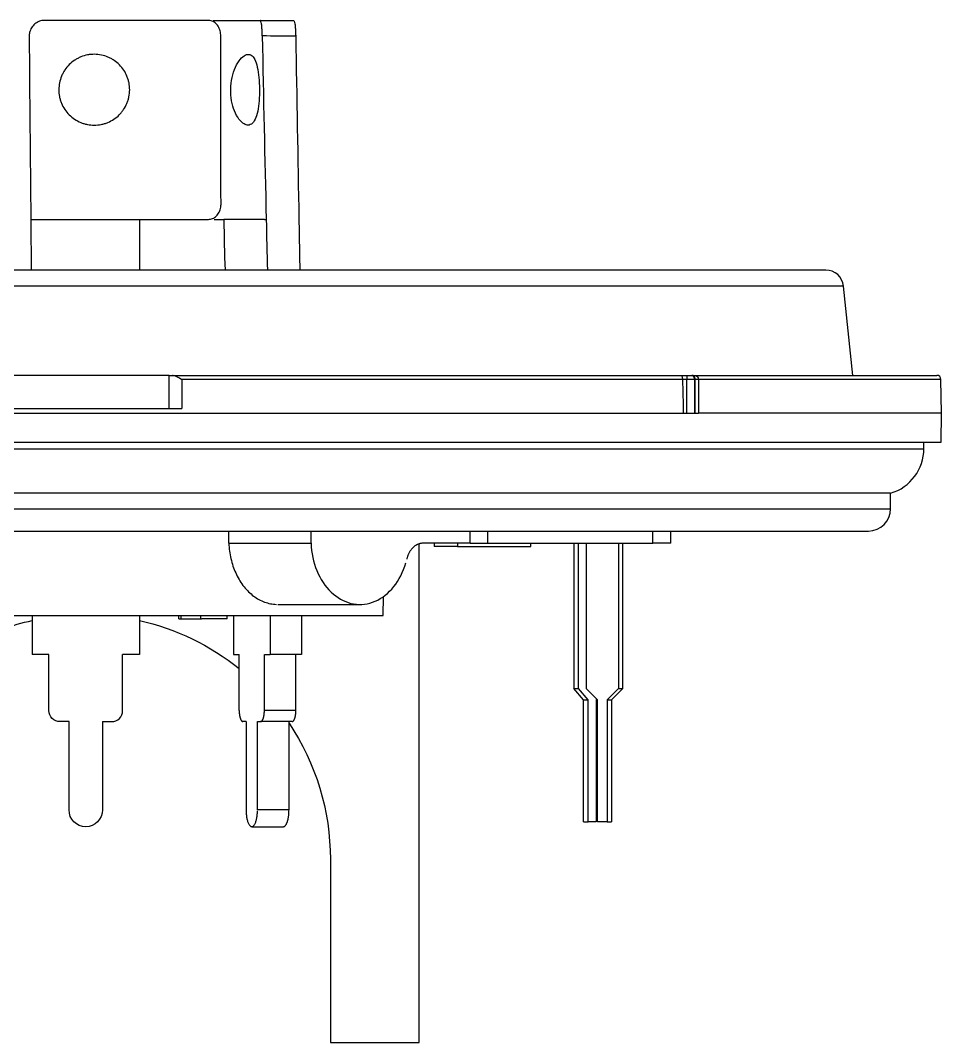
# Model space of a CAD drawing. Extents: x 420 to 504, y 493 to 651.
# Drawn here: x 458.75 to 499.97, y 492.98 to 538.71 of the extents above; entities that cross this region are included whole.
import ezdxf

# ---------------------------------------------------------------- set-up
doc = ezdxf.new("R2010")
doc.units = 0
doc.header["$MEASUREMENT"] = 0
doc.layers.add('1', color=7, linetype='Continuous')

msp = doc.modelspace()

# ---------------------------------------------------------------- linework, layer by layer
at = {"layer": '1', "color": 223, "linetype": 'Continuous'}
for p, q in [((494.79, 527.543), (428.56, 527.543)), ((495.585, 526.826), (427.764, 526.826)), ((496.005, 522.832), (495.585, 526.826)), ((424.166, 519.547), (499.184, 519.547)), ((499.184, 519.547), (499.184, 519.847)), ((497.695, 517.559), (425.655, 517.559))]:
    msp.add_line(p, q, dxfattribs=at)
at = {"layer": '1', "color": 152, "linetype": 'Continuous'}
for p, q in [((465.402, 522.832), (457.948, 522.832)), ((465.402, 522.832), (465.558, 522.832)), ((465.551, 522.832), (488.302, 522.832)), ((488.302, 522.832), (488.571, 522.832)), ((488.571, 522.832), (488.571, 522.644)), ((488.571, 522.832), (488.788, 522.832)), ((488.788, 522.832), (488.813, 522.832)), ((488.813, 522.832), (488.903, 522.832)), ((488.903, 522.832), (499.759, 522.832)), ((488.379, 522.648), (465.969, 522.648)), ((488.571, 522.644), (488.379, 522.644)), ((488.571, 521.141), (488.571, 522.644)), ((488.921, 522.644), (488.571, 522.644)), ((488.921, 522.644), (488.921, 521.141)), ((488.946, 522.644), (488.921, 522.644)), ((488.946, 521.141), (488.946, 522.644)), ((489.091, 522.644), (488.946, 522.644)), ((499.947, 522.648), (489.091, 522.648)), ((489.091, 522.644), (489.091, 521.141)), ((499.973, 521.141), (499.947, 522.648)), ((465.981, 521.34), (457.369, 521.34)), ((434.933, 521.141), (488.417, 521.141)), ((488.417, 521.141), (488.571, 521.141)), ((488.571, 521.141), (488.921, 521.141)), ((488.921, 521.141), (488.946, 521.141)), ((488.946, 521.141), (489.091, 521.141)), ((499.973, 521.141), (489.091, 521.141)), ((499.951, 519.847), (499.973, 521.141)), ((423.399, 519.847), (499.951, 519.847)), ((497.695, 516.862), (497.695, 517.559)), ((425.654, 516.862), (497.695, 516.862)), ((426.649, 515.867), (496.7, 515.867)), ((468.079, 515.32), (468.079, 515.867)), ((471.756, 515.32), (471.756, 515.867)), ((478.878, 515.32), (478.878, 515.867)), ((479.668, 515.32), (479.668, 515.867)), ((487.049, 515.32), (487.049, 515.867)), ((487.857, 515.32), (487.857, 515.867)), ((468.079, 515.32), (471.756, 515.32)), ((476.6, 492.982), (476.6, 515.295)), ((478.878, 515.32), (476.767, 515.32)), ((477.261, 515.32), (477.261, 515.17)), ((477.272, 515.17), (477.261, 515.17)), ((478.306, 515.17), (477.272, 515.17)), ((478.306, 515.32), (478.306, 515.17)), ((478.306, 515.17), (481.592, 515.17)), ((478.878, 515.32), (479.668, 515.32)), ((479.668, 515.32), (487.049, 515.32)), ((481.592, 515.17), (481.592, 515.32)), ((487.857, 515.32), (487.049, 515.32)), ((474.99, 512.086), (475.005, 512.94)), ((470.27, 512.582), (473.947, 512.582)), ((448.36, 512.086), (474.99, 512.086)), ((465.834, 511.937), (465.834, 512.086)), ((465.834, 511.937), (465.947, 511.937)), ((465.947, 511.937), (465.947, 512.086)), ((465.947, 511.937), (466.813, 511.937)), ((466.813, 512.086), (466.813, 511.937)), ((466.813, 511.937), (466.858, 511.937)), ((467.164, 511.937), (466.863, 511.937)), ((467.616, 511.937), (467.163, 511.937)), ((467.954, 511.937), (467.615, 511.937)), ((468.005, 511.937), (467.957, 511.937)), ((468.005, 511.937), (468.005, 512.086)), ((472.62, 501.187), (472.62, 492.982)), ((472.62, 492.982), (476.6, 492.982))]:
    msp.add_line(p, q, dxfattribs=at)
at = {"layer": '1', "color": 35, "linetype": 'Continuous'}
for p, q in [((483.517, 515.32), (483.517, 508.815)), ((483.726, 508.815), (483.726, 515.32)), ((484.072, 515.32), (484.072, 508.815)), ((485.518, 515.32), (485.518, 508.815)), ((485.71, 508.815), (485.71, 515.32)), ((483.952, 508.315), (483.517, 508.815)), ((483.517, 508.815), (483.726, 508.815)), ((484.161, 508.315), (483.726, 508.815)), ((484.583, 508.315), (484.072, 508.815)), ((485.518, 508.815), (485.007, 508.315)), ((485.71, 508.815), (485.199, 508.315)), ((485.518, 508.815), (485.71, 508.815)), ((483.952, 508.315), (484.161, 508.315)), ((483.952, 502.855), (483.952, 508.315)), ((484.161, 502.855), (484.161, 508.315)), ((484.551, 508.347), (484.523, 508.315)), ((484.523, 508.315), (484.523, 502.855)), ((484.583, 502.855), (484.583, 508.315)), ((485.007, 508.315), (485.007, 502.855)), ((485.007, 508.315), (485.199, 508.315)), ((485.199, 508.315), (485.199, 502.855)), ((483.952, 502.855), (484.161, 502.855)), ((484.523, 502.855), (484.161, 502.855)), ((485.007, 502.855), (484.583, 502.855)), ((485.007, 502.855), (485.199, 502.855))]:
    msp.add_line(p, q, dxfattribs=at)
at = {"layer": '1', "color": 95, "linetype": 'Continuous'}
for p, q in [((459.275, 512.086), (459.275, 510.34)), ((464.075, 512.086), (464.075, 510.34)), ((468.284, 512.086), (468.284, 510.34)), ((469.926, 512.086), (469.926, 510.34)), ((471.335, 512.086), (471.335, 510.34)), ((460.025, 510.34), (459.275, 510.34)), ((460.025, 507.84), (460.025, 510.34)), ((464.075, 510.34), (463.325, 510.34)), ((463.325, 507.84), (463.325, 510.34)), ((468.284, 510.34), (468.54, 510.34)), ((468.54, 507.84), (468.54, 510.34)), ((469.669, 510.34), (469.926, 510.34)), ((469.669, 507.84), (469.669, 510.34)), ((471.335, 510.34), (469.926, 510.34)), ((471.079, 507.84), (471.079, 510.34)), ((471.079, 507.84), (469.669, 507.84)), ((460.925, 507.34), (460.525, 507.34)), ((460.925, 503.39), (460.925, 507.34)), ((462.425, 507.34), (462.825, 507.34)), ((462.425, 507.34), (462.425, 503.39)), ((468.848, 507.34), (468.711, 507.34)), ((468.848, 507.34), (468.848, 503.39)), ((469.361, 507.34), (469.498, 507.34)), ((469.361, 503.39), (469.361, 507.34)), ((470.908, 507.34), (469.498, 507.34)), ((470.771, 503.39), (470.771, 507.34)), ((470.771, 503.39), (469.361, 503.39)), ((469.105, 502.64), (470.514, 502.64))]:
    msp.add_line(p, q, dxfattribs=at)
at = {"layer": '1', "color": 152, "linetype": 'Continuous'}
for points in [[(488.921, 522.644, 0), (488.921, 522.65, 0), (488.921, 522.656, 0), (488.92, 522.662, 0), (488.92, 522.668, 0), (488.919, 522.674, 0), (488.918, 522.679, 0), (488.918, 522.685, 0), (488.917, 522.691, 0), (488.916, 522.697, 0), (488.914, 522.702, 0), (488.913, 522.708, 0), (488.911, 522.713, 0), (488.91, 522.719, 0), (488.908, 522.724, 0), (488.906, 522.73, 0), (488.904, 522.735, 0), (488.902, 522.74, 0), (488.9, 522.745, 0), (488.898, 522.75, 0), (488.895, 522.755, 0), (488.893, 522.76, 0), (488.89, 522.764, 0), (488.888, 522.769, 0), (488.885, 522.773, 0), (488.882, 522.777, 0), (488.879, 522.781, 0), (488.876, 522.785, 0), (488.873, 522.789, 0), (488.869, 522.793, 0), (488.866, 522.796, 0), (488.863, 522.8, 0), (488.859, 522.803, 0), (488.855, 522.806, 0), (488.852, 522.809, 0), (488.848, 522.812, 0), (488.844, 522.814, 0), (488.841, 522.817, 0), (488.837, 522.819, 0), (488.833, 522.821, 0), (488.829, 522.823, 0), (488.825, 522.825, 0), (488.821, 522.826, 0), (488.817, 522.828, 0), (488.813, 522.829, 0), (488.809, 522.83, 0), (488.804, 522.831, 0), (488.8, 522.832, 0), (488.796, 522.832, 0), (488.792, 522.832, 0)], [(488.946, 522.644, 0), (488.946, 522.65, 0), (488.946, 522.656, 0), (488.945, 522.662, 0), (488.945, 522.668, 0), (488.944, 522.674, 0), (488.943, 522.679, 0), (488.943, 522.685, 0), (488.942, 522.691, 0), (488.941, 522.697, 0), (488.939, 522.702, 0), (488.938, 522.708, 0), (488.937, 522.713, 0), (488.935, 522.719, 0), (488.933, 522.724, 0), (488.931, 522.73, 0), (488.929, 522.735, 0), (488.927, 522.74, 0), (488.925, 522.745, 0), (488.923, 522.75, 0), (488.92, 522.755, 0), (488.918, 522.76, 0), (488.915, 522.764, 0), (488.913, 522.769, 0), (488.91, 522.773, 0), (488.907, 522.777, 0), (488.904, 522.781, 0), (488.901, 522.785, 0), (488.898, 522.789, 0), (488.894, 522.793, 0), (488.891, 522.796, 0), (488.888, 522.8, 0), (488.884, 522.803, 0), (488.881, 522.806, 0), (488.877, 522.809, 0), (488.873, 522.812, 0), (488.869, 522.814, 0), (488.866, 522.817, 0), (488.862, 522.819, 0), (488.858, 522.821, 0), (488.854, 522.823, 0), (488.85, 522.825, 0), (488.846, 522.826, 0), (488.842, 522.828, 0), (488.838, 522.829, 0), (488.834, 522.83, 0), (488.829, 522.831, 0), (488.825, 522.832, 0), (488.821, 522.832, 0), (488.817, 522.832, 0)], [(488.379, 522.648, 0), (488.379, 522.647, 0), (488.379, 522.647, 0), (488.379, 522.647, 0), (488.379, 522.647, 0), (488.379, 522.647, 0), (488.379, 522.647, 0), (488.379, 522.647, 0), (488.379, 522.647, 0), (488.379, 522.647, 0), (488.379, 522.647, 0), (488.379, 522.647, 0), (488.379, 522.647, 0), (488.379, 522.647, 0), (488.379, 522.647, 0), (488.379, 522.647, 0), (488.379, 522.646, 0), (488.379, 522.646, 0), (488.379, 522.646, 0), (488.379, 522.646, 0), (488.379, 522.646, 0), (488.379, 522.646, 0), (488.379, 522.646, 0), (488.379, 522.646, 0), (488.379, 522.646, 0), (488.379, 522.646, 0), (488.379, 522.646, 0), (488.379, 522.646, 0), (488.379, 522.646, 0), (488.379, 522.646, 0), (488.379, 522.646, 0), (488.379, 522.645, 0), (488.379, 522.645, 0), (488.379, 522.645, 0), (488.379, 522.645, 0), (488.379, 522.645, 0), (488.379, 522.645, 0), (488.379, 522.645, 0), (488.379, 522.645, 0), (488.379, 522.645, 0), (488.379, 522.645, 0), (488.379, 522.645, 0), (488.379, 522.645, 0), (488.379, 522.645, 0), (488.379, 522.645, 0), (488.379, 522.645, 0), (488.379, 522.644, 0), (488.379, 522.644, 0), (488.379, 522.644, 0), (488.379, 522.644, 0)], [(468.079, 515.32, 0), (468.084, 515.232, 0), (468.09, 515.145, 0), (468.098, 515.058, 0), (468.109, 514.972, 0), (468.121, 514.885, 0), (468.136, 514.8, 0), (468.152, 514.715, 0), (468.17, 514.631, 0), (468.191, 514.547, 0), (468.213, 514.465, 0), (468.237, 514.383, 0), (468.263, 514.302, 0), (468.291, 514.222, 0), (468.32, 514.144, 0), (468.352, 514.067, 0), (468.385, 513.991, 0), (468.42, 513.916, 0), (468.457, 513.843, 0), (468.495, 513.771, 0), (468.535, 513.701, 0), (468.577, 513.633, 0), (468.62, 513.566, 0), (468.664, 513.501, 0), (468.711, 513.437, 0), (468.758, 513.376, 0), (468.807, 513.317, 0), (468.858, 513.259, 0), (468.909, 513.204, 0), (468.962, 513.151, 0), (469.017, 513.099, 0), (469.072, 513.05, 0), (469.128, 513.004, 0), (469.186, 512.959, 0), (469.244, 512.917, 0), (469.304, 512.877, 0), (469.364, 512.84, 0), (469.425, 512.805, 0), (469.487, 512.772, 0), (469.55, 512.742, 0), (469.613, 512.715, 0), (469.677, 512.69, 0), (469.742, 512.667, 0), (469.807, 512.647, 0), (469.872, 512.63, 0), (469.938, 512.616, 0), (470.004, 512.604, 0), (470.07, 512.594, 0), (470.137, 512.588, 0), (470.204, 512.584, 0)], [(471.756, 515.32, 0), (471.765, 515.16, 0), (471.781, 515.001, 0), (471.804, 514.843, 0), (471.834, 514.688, 0), (471.87, 514.535, 0), (471.913, 514.384, 0), (471.961, 514.237, 0), (472.016, 514.094, 0), (472.077, 513.955, 0), (472.144, 513.821, 0), (472.217, 513.692, 0), (472.294, 513.568, 0), (472.377, 513.45, 0), (472.465, 513.339, 0), (472.557, 513.234, 0), (472.654, 513.136, 0), (472.755, 513.045, 0), (472.859, 512.961, 0), (472.967, 512.886, 0), (473.077, 512.818, 0), (473.191, 512.759, 0), (473.307, 512.708, 0), (473.424, 512.665, 0), (473.544, 512.631, 0), (473.664, 512.606, 0), (473.786, 512.59, 0), (473.908, 512.583, 0), (474.03, 512.585, 0), (474.152, 512.595, 0), (474.273, 512.614, 0), (474.393, 512.643, 0), (474.512, 512.68, 0), (474.629, 512.725, 0), (474.744, 512.779, 0), (474.857, 512.842, 0), (474.966, 512.912, 0), (475.073, 512.991, 0), (475.176, 513.077, 0), (475.275, 513.171, 0), (475.37, 513.271, 0), (475.461, 513.379, 0), (475.547, 513.492, 0), (475.628, 513.612, 0), (475.704, 513.738, 0), (475.774, 513.869, 0), (475.839, 514.005, 0), (475.898, 514.146, 0), (475.95, 514.29, 0), (475.997, 514.439, 0)], [(476.767, 515.32, 0), (476.748, 515.319, 0), (476.728, 515.318, 0), (476.708, 515.317, 0), (476.689, 515.314, 0), (476.669, 515.311, 0), (476.65, 515.308, 0), (476.63, 515.303, 0), (476.611, 515.298, 0), (476.592, 515.293, 0), (476.573, 515.286, 0), (476.554, 515.279, 0), (476.535, 515.272, 0), (476.516, 515.263, 0), (476.498, 515.254, 0), (476.479, 515.245, 0), (476.461, 515.235, 0), (476.443, 515.224, 0), (476.425, 515.213, 0), (476.408, 515.201, 0), (476.391, 515.188, 0), (476.374, 515.175, 0), (476.357, 515.161, 0), (476.341, 515.147, 0), (476.324, 515.132, 0), (476.309, 515.117, 0), (476.293, 515.101, 0), (476.278, 515.084, 0), (476.263, 515.067, 0), (476.248, 515.05, 0), (476.234, 515.032, 0), (476.22, 515.013, 0), (476.207, 514.994, 0), (476.194, 514.975, 0), (476.181, 514.955, 0), (476.169, 514.935, 0), (476.157, 514.914, 0), (476.146, 514.893, 0), (476.135, 514.872, 0), (476.124, 514.85, 0), (476.114, 514.828, 0), (476.104, 514.805, 0), (476.095, 514.782, 0), (476.086, 514.759, 0), (476.077, 514.736, 0), (476.07, 514.712, 0), (476.062, 514.688, 0), (476.055, 514.664, 0), (476.049, 514.64, 0), (476.043, 514.615, 0)]]:
    msp.add_polyline3d(points, dxfattribs=at)
at = {"layer": '1', "color": 95, "linetype": 'Continuous'}
for points in [[(468.54, 507.84, 0), (468.541, 507.824, 0), (468.541, 507.808, 0), (468.541, 507.793, 0), (468.542, 507.777, 0), (468.543, 507.762, 0), (468.543, 507.746, 0), (468.545, 507.731, 0), (468.546, 507.715, 0), (468.547, 507.7, 0), (468.549, 507.685, 0), (468.551, 507.67, 0), (468.552, 507.656, 0), (468.555, 507.641, 0), (468.557, 507.627, 0), (468.559, 507.613, 0), (468.562, 507.599, 0), (468.564, 507.585, 0), (468.567, 507.572, 0), (468.57, 507.559, 0), (468.573, 507.546, 0), (468.576, 507.533, 0), (468.58, 507.521, 0), (468.583, 507.509, 0), (468.587, 507.498, 0), (468.591, 507.486, 0), (468.594, 507.475, 0), (468.598, 507.465, 0), (468.602, 507.455, 0), (468.607, 507.445, 0), (468.611, 507.435, 0), (468.615, 507.426, 0), (468.62, 507.418, 0), (468.624, 507.409, 0), (468.629, 507.402, 0), (468.634, 507.394, 0), (468.639, 507.387, 0), (468.644, 507.381, 0), (468.649, 507.375, 0), (468.654, 507.369, 0), (468.659, 507.364, 0), (468.664, 507.36, 0), (468.669, 507.355, 0), (468.674, 507.352, 0), (468.679, 507.349, 0), (468.685, 507.346, 0), (468.69, 507.344, 0), (468.695, 507.342, 0), (468.701, 507.341, 0), (468.706, 507.34, 0)], [(469.498, 507.34, 0), (469.503, 507.34, 0), (469.509, 507.341, 0), (469.514, 507.342, 0), (469.52, 507.344, 0), (469.525, 507.346, 0), (469.53, 507.349, 0), (469.535, 507.352, 0), (469.541, 507.355, 0), (469.546, 507.36, 0), (469.551, 507.364, 0), (469.556, 507.369, 0), (469.561, 507.375, 0), (469.566, 507.381, 0), (469.571, 507.387, 0), (469.576, 507.394, 0), (469.58, 507.402, 0), (469.585, 507.409, 0), (469.59, 507.418, 0), (469.594, 507.426, 0), (469.599, 507.435, 0), (469.603, 507.445, 0), (469.607, 507.455, 0), (469.611, 507.465, 0), (469.615, 507.475, 0), (469.619, 507.486, 0), (469.623, 507.498, 0), (469.626, 507.509, 0), (469.63, 507.521, 0), (469.633, 507.533, 0), (469.636, 507.546, 0), (469.64, 507.559, 0), (469.642, 507.572, 0), (469.645, 507.585, 0), (469.648, 507.599, 0), (469.65, 507.613, 0), (469.653, 507.627, 0), (469.655, 507.641, 0), (469.657, 507.656, 0), (469.659, 507.67, 0), (469.661, 507.685, 0), (469.662, 507.7, 0), (469.664, 507.715, 0), (469.665, 507.731, 0), (469.666, 507.746, 0), (469.667, 507.762, 0), (469.668, 507.777, 0), (469.668, 507.793, 0), (469.669, 507.808, 0), (469.669, 507.824, 0)], [(470.908, 507.34, 0), (470.913, 507.34, 0), (470.918, 507.341, 0), (470.924, 507.342, 0), (470.929, 507.344, 0), (470.934, 507.346, 0), (470.94, 507.349, 0), (470.945, 507.352, 0), (470.95, 507.355, 0), (470.955, 507.36, 0), (470.96, 507.364, 0), (470.966, 507.369, 0), (470.971, 507.375, 0), (470.976, 507.381, 0), (470.98, 507.387, 0), (470.985, 507.394, 0), (470.99, 507.402, 0), (470.995, 507.409, 0), (470.999, 507.418, 0), (471.004, 507.426, 0), (471.008, 507.435, 0), (471.012, 507.445, 0), (471.017, 507.455, 0), (471.021, 507.465, 0), (471.025, 507.475, 0), (471.029, 507.486, 0), (471.032, 507.498, 0), (471.036, 507.509, 0), (471.039, 507.521, 0), (471.043, 507.533, 0), (471.046, 507.546, 0), (471.049, 507.559, 0), (471.052, 507.572, 0), (471.055, 507.585, 0), (471.058, 507.599, 0), (471.06, 507.613, 0), (471.062, 507.627, 0), (471.065, 507.641, 0), (471.067, 507.656, 0), (471.069, 507.67, 0), (471.07, 507.685, 0), (471.072, 507.7, 0), (471.073, 507.715, 0), (471.075, 507.731, 0), (471.076, 507.746, 0), (471.077, 507.762, 0), (471.077, 507.777, 0), (471.078, 507.793, 0), (471.078, 507.808, 0), (471.079, 507.824, 0)], [(468.848, 503.39, 0), (468.849, 503.343, 0), (468.85, 503.296, 0), (468.853, 503.249, 0), (468.856, 503.203, 0), (468.861, 503.158, 0), (468.866, 503.114, 0), (468.873, 503.07, 0), (468.88, 503.028, 0), (468.888, 502.988, 0), (468.897, 502.949, 0), (468.907, 502.912, 0), (468.918, 502.876, 0), (468.929, 502.843, 0), (468.941, 502.812, 0), (468.954, 502.783, 0), (468.967, 502.757, 0), (468.981, 502.733, 0), (468.996, 502.711, 0), (469.01, 502.692, 0), (469.026, 502.676, 0), (469.041, 502.663, 0), (469.057, 502.653, 0), (469.073, 502.646, 0), (469.089, 502.641, 0), (469.105, 502.64, 0), (469.121, 502.641, 0), (469.137, 502.646, 0), (469.153, 502.653, 0), (469.169, 502.663, 0), (469.184, 502.676, 0), (469.199, 502.692, 0), (469.214, 502.711, 0), (469.228, 502.733, 0), (469.242, 502.757, 0), (469.256, 502.783, 0), (469.268, 502.812, 0), (469.28, 502.843, 0), (469.292, 502.876, 0), (469.302, 502.912, 0), (469.312, 502.949, 0), (469.321, 502.988, 0), (469.33, 503.028, 0), (469.337, 503.07, 0), (469.343, 503.114, 0), (469.349, 503.158, 0), (469.353, 503.203, 0), (469.357, 503.249, 0), (469.359, 503.296, 0), (469.361, 503.343, 0)], [(470.514, 502.64, 0), (470.522, 502.64, 0), (470.53, 502.641, 0), (470.538, 502.643, 0), (470.546, 502.646, 0), (470.554, 502.649, 0), (470.562, 502.653, 0), (470.57, 502.658, 0), (470.578, 502.663, 0), (470.586, 502.67, 0), (470.594, 502.676, 0), (470.601, 502.684, 0), (470.609, 502.692, 0), (470.616, 502.701, 0), (470.624, 502.711, 0), (470.631, 502.722, 0), (470.638, 502.733, 0), (470.645, 502.744, 0), (470.652, 502.757, 0), (470.659, 502.769, 0), (470.665, 502.783, 0), (470.672, 502.797, 0), (470.678, 502.812, 0), (470.684, 502.827, 0), (470.69, 502.843, 0), (470.696, 502.859, 0), (470.701, 502.876, 0), (470.707, 502.894, 0), (470.712, 502.912, 0), (470.717, 502.93, 0), (470.722, 502.949, 0), (470.726, 502.968, 0), (470.731, 502.988, 0), (470.735, 503.008, 0), (470.739, 503.028, 0), (470.743, 503.049, 0), (470.746, 503.07, 0), (470.75, 503.092, 0), (470.753, 503.114, 0), (470.756, 503.136, 0), (470.758, 503.158, 0), (470.761, 503.181, 0), (470.763, 503.203, 0), (470.765, 503.226, 0), (470.766, 503.249, 0), (470.768, 503.272, 0), (470.769, 503.296, 0), (470.77, 503.319, 0), (470.77, 503.343, 0), (470.771, 503.366, 0)]]:
    msp.add_polyline3d(points, dxfattribs=at)
at = {"layer": '1', "color": 223, "linetype": 'Continuous'}
for centre, radius, start, end in [((494.79, 526.743), 0.8, 6, 90), ((497.095, 519.56), 2.089, 286.6925, 359.6551)]:
    msp.add_arc(centre, radius, start, end, dxfattribs=at)
at = {"layer": '1', "color": 152, "linetype": 'Continuous', "extrusion": (0, 0, -1)}
for centre, radius, start, end in [((-488.903, 522.644), 0.188, 90, 180), ((82888.643, -1563.142, 0.001), 83403.107, 178.56696961, 178.56800278), ((-461.675, 501.187), 10.945, 62.9016, 77.3353), ((-461.675, 501.187), 10.945, 102.6647, 128.8491), ((-461.675, 501.187), 10.945, 146.2078, 180)]:
    msp.add_arc(centre, radius, start, end, dxfattribs=at)
at = {"layer": '1', "color": 152, "linetype": 'Continuous'}
for centre, radius, start, end in [((499.759, 522.644), 0.188, 1, 90), ((496.7, 516.862), 0.995, -90, 0)]:
    msp.add_arc(centre, radius, start, end, dxfattribs=at)
at = {"layer": '1', "color": 95, "linetype": 'Continuous', "extrusion": (0, 0, -1)}
for centre, radius, start in [((-460.525, 507.84), 0.5, 270), ((-461.675, 503.39), 0.75, 180)]:
    msp.add_arc(centre, radius, start, 360, dxfattribs=at)
at = {"layer": '1', "color": 95, "linetype": 'Continuous'}
msp.add_arc((462.825, 507.84), 0.5, -90, 0, dxfattribs=at)
for points, knots in [([(459.827, 538.71), (459.75, 538.71), (459.672, 538.696), (459.6, 538.67), (459.528, 538.645), (459.459, 538.605), (459.399, 538.557), (459.34, 538.508), (459.288, 538.448), (459.247, 538.381), (459.207, 538.315), (459.177, 538.24), (459.16, 538.164), (459.148, 538.11), (459.142, 538.055), (459.142, 538)], [0, 0, 0, 0, 0.213002, 0.213002, 0.213002, 0.426018, 0.426018, 0.426018, 0.638871, 0.638871, 0.638871, 0.85181, 0.85181, 0.85181, 1, 1, 1, 1]), ([(467.16, 538.71), (466.744, 538.71), (465.642, 538.71), (463.671, 538.71), (461.591, 538.71), (460.323, 538.71), (459.827, 538.71)], [0, 0, 0, 0, 0.20326, 0.500643, 0.798025, 1, 1, 1, 1]), ([(467.716, 538.01), (467.716, 538.088), (467.706, 538.168), (467.686, 538.241), (467.666, 538.315), (467.636, 538.386), (467.598, 538.447), (467.56, 538.508), (467.512, 538.562), (467.46, 538.603), (467.407, 538.645), (467.348, 538.675), (467.286, 538.693), (467.245, 538.704), (467.203, 538.71), (467.16, 538.71)], [0, 0, 0, 0, 0.214806, 0.214806, 0.214806, 0.429615, 0.429615, 0.429615, 0.644356, 0.644356, 0.644356, 0.858829, 0.858829, 0.858829, 1, 1, 1, 1]), ([(469.575, 538.017), (469.573, 538.095), (469.571, 538.174), (469.567, 538.248), (469.563, 538.322), (469.558, 538.392), (469.552, 538.453), (469.546, 538.513), (469.538, 538.566), (469.53, 538.607), (469.521, 538.648), (469.511, 538.678), (469.5, 538.694), (469.493, 538.705), (469.485, 538.71), (469.477, 538.71)], [0, 0, 0, 0, 0.216236, 0.216236, 0.216236, 0.432472, 0.432472, 0.432472, 0.648702, 0.648702, 0.648702, 0.864868, 0.864868, 0.864868, 1, 1, 1, 1]), ([(470.975, 538.71), (470.987, 538.71), (470.998, 538.696), (471.008, 538.67), (471.018, 538.645), (471.027, 538.605), (471.035, 538.557), (471.042, 538.508), (471.048, 538.448), (471.053, 538.381), (471.059, 538.315), (471.063, 538.24), (471.065, 538.164), (471.067, 538.11), (471.069, 538.055), (471.07, 538)], [0, 0, 0, 0, 0.213002, 0.213002, 0.213002, 0.426018, 0.426018, 0.426018, 0.638871, 0.638871, 0.638871, 0.85181, 0.85181, 0.85181, 1, 1, 1, 1]), ([(462.055, 534.025), (461.95, 534.025), (461.847, 534.035), (461.695, 534.065), (461.644, 534.078), (461.545, 534.108), (461.495, 534.126), (461.351, 534.186), (461.26, 534.235), (461.087, 534.35), (461.005, 534.417), (460.859, 534.564), (460.793, 534.644), (460.678, 534.818), (460.629, 534.91), (460.569, 535.054), (460.552, 535.103), (460.522, 535.202), (460.509, 535.253), (460.479, 535.407), (460.469, 535.51), (460.47, 535.717), (460.481, 535.823), (460.522, 536.026), (460.552, 536.125), (460.612, 536.269), (460.635, 536.317), (460.685, 536.408), (460.711, 536.453), (460.798, 536.581), (460.864, 536.661), (461.013, 536.809), (461.093, 536.874), (461.223, 536.96), (461.267, 536.986), (461.36, 537.035), (461.407, 537.057), (461.552, 537.116), (461.651, 537.146), (461.804, 537.176), (461.856, 537.183), (461.96, 537.193), (462.012, 537.195), (462.167, 537.194), (462.27, 537.184), (462.474, 537.142), (462.574, 537.111), (462.716, 537.051), (462.762, 537.029), (462.854, 536.98), (462.898, 536.953), (463.027, 536.866), (463.106, 536.8), (463.251, 536.654), (463.318, 536.573), (463.432, 536.401), (463.48, 536.31), (463.54, 536.166), (463.557, 536.117), (463.587, 536.017), (463.6, 535.967), (463.63, 535.815), (463.64, 535.712), (463.64, 535.502), (463.629, 535.399), (463.598, 535.247), (463.586, 535.196), (463.555, 535.097), (463.537, 535.047), (463.478, 534.904), (463.429, 534.813), (463.342, 534.684), (463.311, 534.642), (463.245, 534.562), (463.21, 534.524), (463.101, 534.415), (463.021, 534.349), (462.848, 534.234), (462.757, 534.185), (462.614, 534.126), (462.566, 534.109), (462.467, 534.078), (462.416, 534.066), (462.263, 534.035), (462.159, 534.025), (462.055, 534.025)], [0, 0, 0, 0, 0.03125, 0.03125, 0.046875, 0.046875, 0.0625, 0.0625, 0.09375, 0.09375, 0.125, 0.125, 0.15625, 0.15625, 0.1875, 0.1875, 0.203125, 0.203125, 0.21875, 0.21875, 0.25, 0.25, 0.28125, 0.28125, 0.3125, 0.3125, 0.328125, 0.328125, 0.34375, 0.34375, 0.375, 0.375, 0.40625, 0.40625, 0.421875, 0.421875, 0.4375, 0.4375, 0.46875, 0.46875, 0.484375, 0.484375, 0.5, 0.5, 0.53125, 0.53125, 0.5625, 0.5625, 0.578125, 0.578125, 0.59375, 0.59375, 0.625, 0.625, 0.65625, 0.65625, 0.6875, 0.6875, 0.703125, 0.703125, 0.71875, 0.71875, 0.75, 0.75, 0.78125, 0.78125, 0.796875, 0.796875, 0.8125, 0.8125, 0.84375, 0.84375, 0.859375, 0.859375, 0.875, 0.875, 0.90625, 0.90625, 0.9375, 0.9375, 0.953125, 0.953125, 0.96875, 0.96875, 1, 1, 1, 1]), ([(468.934, 534.025), (469.006, 534.025), (469.074, 534.055), (469.134, 534.112), (469.193, 534.169), (469.245, 534.255), (469.287, 534.363), (469.33, 534.472), (469.364, 534.605), (469.388, 534.753), (469.413, 534.902), (469.43, 535.07), (469.439, 535.242), (469.448, 535.415), (469.449, 535.597), (469.443, 535.774), (469.438, 535.949), (469.426, 536.124), (469.407, 536.283), (469.387, 536.443), (469.361, 536.592), (469.327, 536.718), (469.293, 536.845), (469.25, 536.952), (469.2, 537.031), (469.149, 537.109), (469.09, 537.161), (469.024, 537.183), (468.959, 537.204), (468.887, 537.196), (468.813, 537.16), (468.74, 537.123), (468.662, 537.058), (468.589, 536.969), (468.514, 536.878), (468.441, 536.76), (468.379, 536.624), (468.316, 536.487), (468.262, 536.327), (468.225, 536.157), (468.188, 535.991), (468.166, 535.81), (468.163, 535.632), (468.16, 535.458), (468.174, 535.282), (468.203, 535.118), (468.232, 534.954), (468.276, 534.798), (468.331, 534.661), (468.387, 534.521), (468.454, 534.397), (468.527, 534.299), (468.601, 534.198), (468.681, 534.122), (468.759, 534.077), (468.819, 534.042), (468.878, 534.025), (468.934, 534.025)], [0, 0, 0, 0, 0.052858, 0.052858, 0.052858, 0.10571, 0.10571, 0.10571, 0.158711, 0.158711, 0.158711, 0.212248, 0.212248, 0.212248, 0.265827, 0.265827, 0.265827, 0.319066, 0.319066, 0.319066, 0.372327, 0.372327, 0.372327, 0.425947, 0.425947, 0.425947, 0.47943, 0.47943, 0.47943, 0.532246, 0.532246, 0.532246, 0.585031, 0.585031, 0.585031, 0.638816, 0.638816, 0.638816, 0.693466, 0.693466, 0.693466, 0.747374, 0.747374, 0.747374, 0.799679, 0.799679, 0.799679, 0.85166, 0.85166, 0.85166, 0.904852, 0.904852, 0.904852, 0.959253, 0.959253, 0.959253, 1, 1, 1, 1]), ([(467.162, 529.81), (467.227, 529.81), (467.293, 529.823), (467.354, 529.849), (467.415, 529.875), (467.472, 529.914), (467.522, 529.963), (467.571, 530.012), (467.613, 530.071), (467.646, 530.138), (467.678, 530.204), (467.702, 530.278), (467.715, 530.354), (467.724, 530.405), (467.729, 530.458), (467.728, 530.51)], [0, 0, 0, 0, 0.215003, 0.215003, 0.215003, 0.430083, 0.430083, 0.430083, 0.644154, 0.644154, 0.644154, 0.858157, 0.858157, 0.858157, 1, 1, 1, 1]), ([(459.214, 529.81), (459.234, 529.81), (459.254, 529.81), (460.089, 529.81), (460.95, 529.81), (461.804, 529.81)], [0, 0, 0, 0, 0.024335, 0.024335, 1, 1, 1, 1]), ([(461.804, 529.81), (462.051, 529.81), (462.823, 529.81), (463.578, 529.81), (464.075, 529.81)], [0, 0, 0, 0, 0.319012, 1, 1, 1, 1]), ([(464.075, 529.81), (464.245, 529.81), (465.255, 529.81), (466.309, 529.81), (467.054, 529.81), (467.162, 529.81)], [0, 0, 0, 0, 0.145212, 0.871993, 1, 1, 1, 1]), ([(469.073, 529.81), (469.052, 529.81), (469.008, 529.81), (468.939, 529.81), (468.869, 529.81), (468.796, 529.81), (468.721, 529.81), (468.643, 529.81), (468.564, 529.81), (468.482, 529.81), (468.398, 529.81), (468.313, 529.81), (468.225, 529.81), (468.136, 529.81), (468.045, 529.81), (467.953, 529.81), (467.89, 529.81), (467.859, 529.81)], [0, 0, 0, 0, 0.068175, 0.136079, 0.203673, 0.270932, 0.338053, 0.405091, 0.472019, 0.53881, 0.605435, 0.671866, 0.738072, 0.804024, 0.869693, 0.935034, 1, 1, 1, 1]), ([(469.672, 529.81), (469.661, 529.81), (469.638, 529.81), (469.6, 529.81), (469.559, 529.81), (469.515, 529.81), (469.469, 529.81), (469.42, 529.81), (469.369, 529.81), (469.315, 529.81), (469.258, 529.81), (469.199, 529.81), (469.138, 529.81), (469.095, 529.81), (469.073, 529.81)], [0, 0, 0, 0, 0.079309, 0.160013, 0.242548, 0.325553, 0.408974, 0.492757, 0.576846, 0.661187, 0.745726, 0.830411, 0.915186, 1, 1, 1, 1])]:
    msp.add_open_spline(points, degree=3, knots=knots, dxfattribs=at)
for points, degree in [([(467.374, 538.71), (468.467, 538.71), (469.209, 538.71), (469.477, 538.71)], 3), ([(469.477, 538.71), (470.975, 538.71)], 1), ([(459.142, 538), (459.166, 535.27), (459.19, 532.54), (459.214, 529.81)], 3), ([(467.728, 530.51), (467.717, 533.01), (467.712, 535.51), (467.716, 538.01)], 3), ([(469.575, 538.017), (469.627, 535.281), (469.686, 532.545), (469.751, 529.81)], 3), ([(471.07, 538), (470.572, 538.006), (470.074, 538.011), (469.575, 538.017)], 3), ([(471.07, 538), (471.118, 535.27), (471.166, 532.54), (471.214, 529.81)], 3), ([(459.214, 529.81), (459.234, 527.543)], 1), ([(464.075, 529.81), (464.075, 529.053), (464.075, 528.297), (464.075, 527.542)], 3), ([(467.415, 529.81), (467.567, 529.81), (467.713, 529.81), (467.854, 529.81)], 3), ([(467.854, 529.81), (467.864, 529.054), (467.88, 528.298), (467.909, 527.542)], 3), ([(467.859, 529.81), (467.857, 529.81), (467.856, 529.81), (467.854, 529.81)], 3), ([(469.671, 529.81), (469.692, 529.81), (469.713, 529.81), (469.734, 529.81)], 3), ([(469.75, 529.81), (469.745, 529.81), (469.739, 529.81), (469.734, 529.81)], 3), ([(469.75, 529.81), (469.768, 529.054), (469.786, 528.298), (469.804, 527.543)], 3), ([(471.213, 529.81), (471.253, 527.543)], 1)]:
    msp.add_open_spline(points, degree=degree, dxfattribs=at)
at = {"layer": '1', "color": 152, "linetype": 'Continuous'}
for points, degree in [([(465.406, 521.34), (465.406, 522.832)], 1), ([(465.981, 522.646), (465.981, 522.212), (465.981, 521.777), (465.981, 521.343)], 3)]:
    msp.add_open_spline(points, degree=degree, dxfattribs=at)
for points, knots in [([(465.966, 522.642), (465.952, 522.65), (465.862, 522.705), (465.715, 522.792), (465.602, 522.821), (465.558, 522.832)], [0, 0, 0, 0, 0.098343, 0.647955, 1, 1, 1, 1]), ([(488.302, 522.832), (488.333, 522.819), (488.341, 522.808), (488.348, 522.798), (488.354, 522.785), (488.359, 522.77), (488.365, 522.756), (488.369, 522.739), (488.372, 522.721), (488.376, 522.704), (488.378, 522.684), (488.379, 522.665), (488.379, 522.659), (488.379, 522.653), (488.379, 522.648)], [0, 0, 0, 0, 0.345092, 0.345092, 0.552461, 0.552461, 0.552461, 0.749045, 0.749045, 0.749045, 0.942868, 0.942868, 0.942868, 1, 1, 1, 1])]:
    msp.add_open_spline(points, degree=3, knots=knots, dxfattribs=at)

doc.saveas('drawing.dxf')
